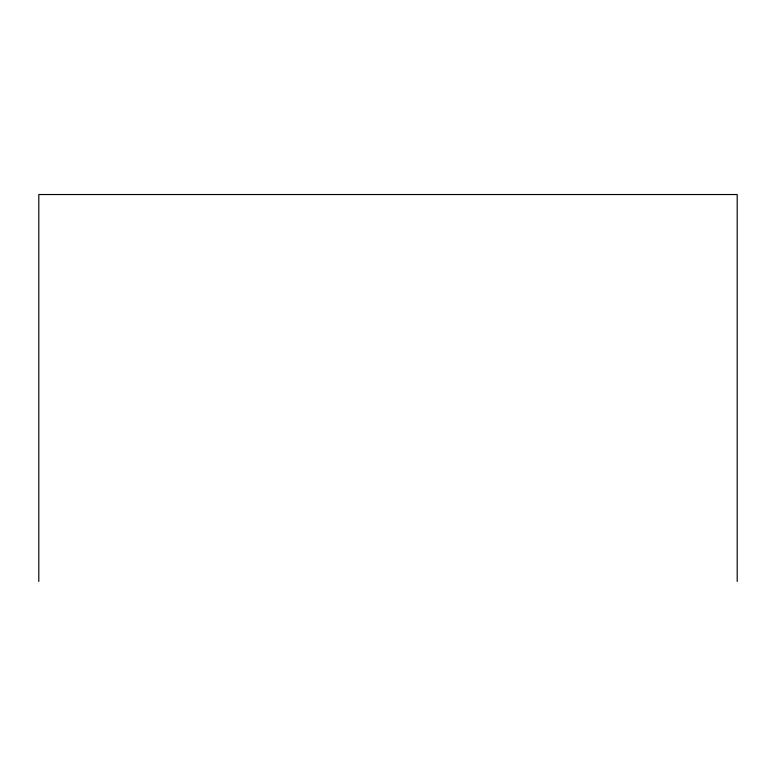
<?xml version="1.0" encoding="UTF-8"?>
<svg xmlns="http://www.w3.org/2000/svg" width="776" height="776" viewBox="0 0 776 776"><rect width="100%" height="100%" fill="white"/><g stroke="black" fill="none" stroke-linecap="round" stroke-linejoin="round"><path stroke-width="1.16" d="M737.2 581.476L737.2 194.524L38.8 194.524L38.8 581.476"/></g></svg>
